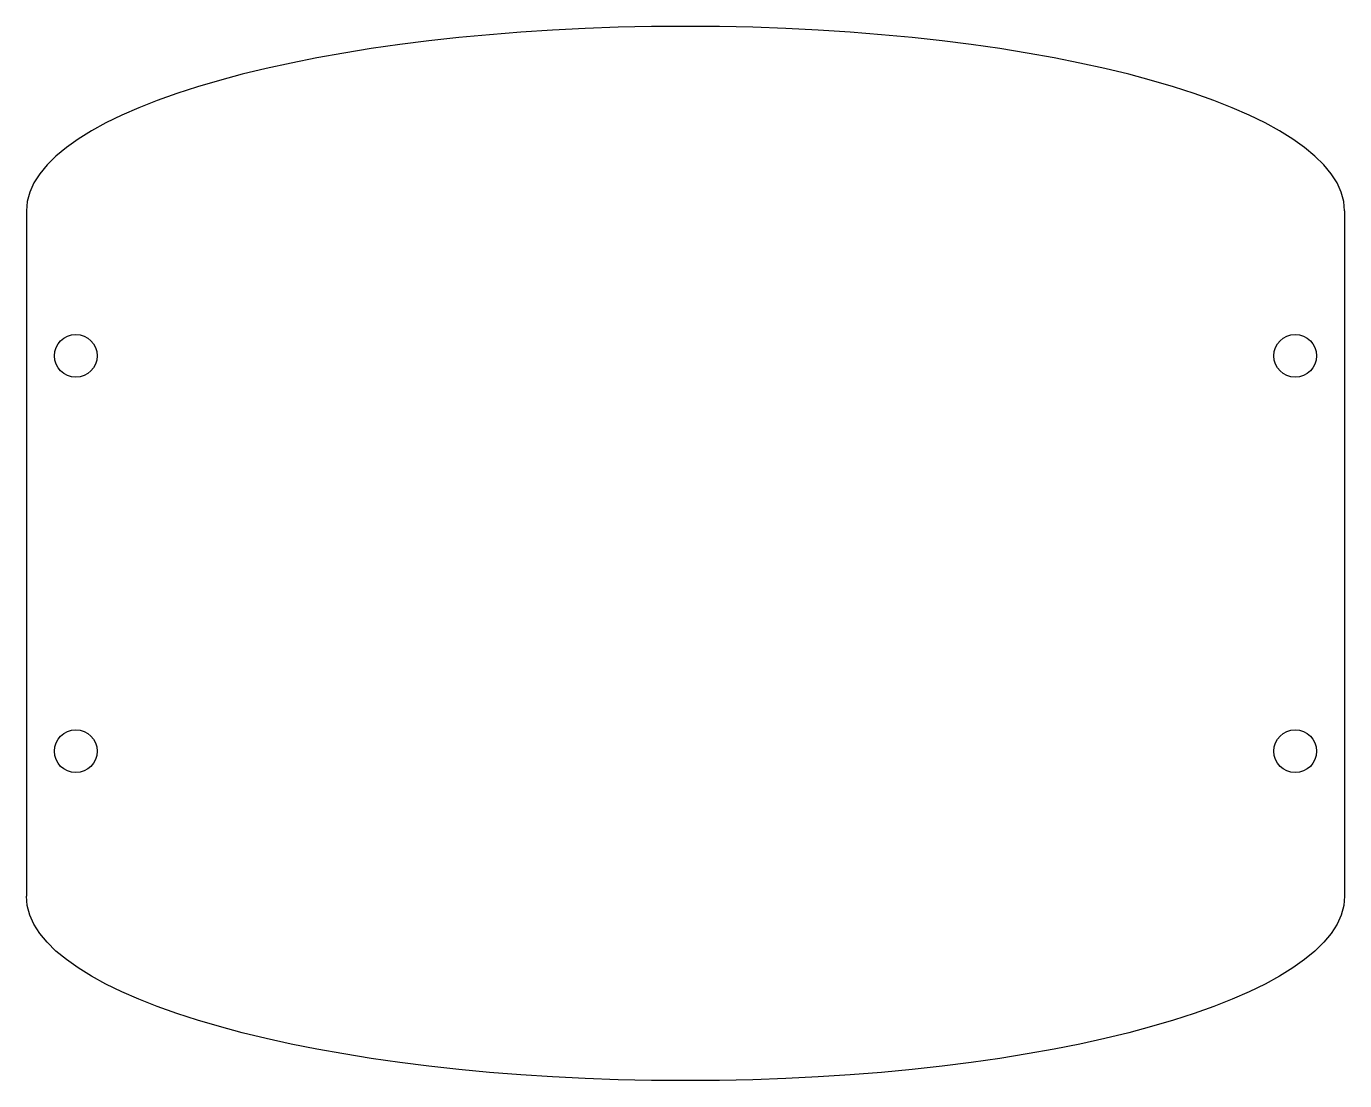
# Model space of a CAD drawing. Header units: inches. Extents: x -144 to 56, y -161 to -1.
import ezdxf

# ---------------------------------------------------------------- set-up
doc = ezdxf.new("R2010")
doc.units = ezdxf.units.IN
doc.header["$MEASUREMENT"] = 0

msp = doc.modelspace()

# ---------------------------------------------------------------- linework, layer by layer
for p, q in [((-143.67, -29.2, 13.3), (-143.67, -133.2, 13.3)), ((56.33, -29.2, 13.3), (56.33, -133.2, 13.3))]:
    msp.add_line(p, q)
for centre in [(-136.17, -51.2, 13.3), (48.83, -51.2, 13.3), (-136.17, -111.2, 13.3), (48.83, -111.2, 13.3)]:
    msp.add_circle(centre, 3.25)
msp.add_ellipse((-43.67, -29.2, 13.3), major_axis=(-100, 0), ratio=0.28, start_param=3.141593, end_param=6.283185)
at = {"extrusion": (0, 0, -1)}
msp.add_ellipse((-43.67, -133.2, 13.3), major_axis=(-100, 0), ratio=0.28, start_param=3.141593, end_param=6.283185, dxfattribs=at)

doc.saveas('drawing.dxf')
